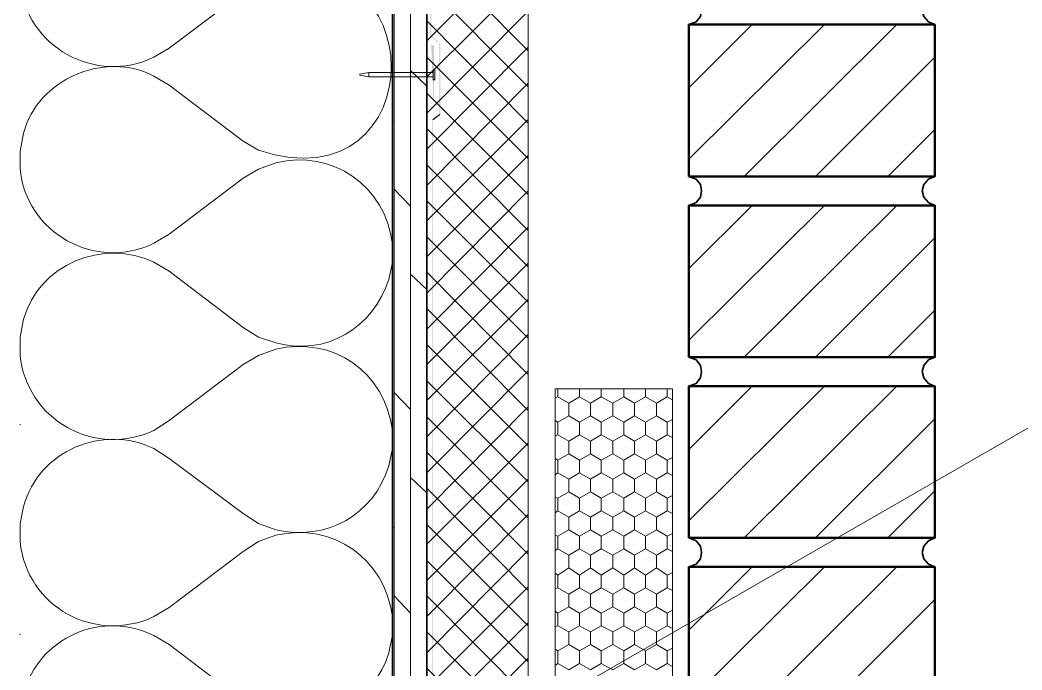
# Model space of a CAD drawing. Header units: inches. Extents: x 5 to 516, y -193 to 129.
# Drawn here: x 20.866 to 22.097, y -190.356 to -189.557 of the extents above; entities that cross this region are included whole.
import ezdxf

# ---------------------------------------------------------------- set-up
doc = ezdxf.new("R2010")
doc.units = ezdxf.units.IN
doc.header["$MEASUREMENT"] = 0
doc.layers.add('PDF7_Geometry', color=7, linetype='Continuous')
doc.layers.add('PDF7_Solid Fills', color=7, linetype='Continuous')

msp = doc.modelspace()

# ---------------------------------------------------------------- hatches: boundary and pattern name
at = {"layer": 'PDF7_Solid Fills', "transparency": 33554559}
msp.add_hatch(color=256, dxfattribs=at).paths.add_polyline_path([(21.3813305, -189.5857842), (21.3824416, -189.673562), (21.3824416, -189.5857842), (21.3713305, -189.5757844), (21.3702183, -189.5768955)])

# ---------------------------------------------------------------- linework, layer by layer
at = {"layer": 'PDF7_Geometry', "lineweight": 35}
msp.add_lwpolyline([(21.3235494, -190.8957844), (21.3235494, -184.8946728), (21.3657717, -184.8946728), (21.3657717, -190.8957844)], close=True, dxfattribs=at)
at = {"layer": 'PDF7_Geometry', "lineweight": 15}
for points in [[(21.3257738, -190.8957844), (21.3257738, -184.8946728)], [(21.3457707, -190.8957844), (21.3457707, -184.8946728)], [(20.4613306, -191.0046733), (24.4857755, -188.6868953), (25.001331, -188.6868953)], [(21.3657722, -189.5824509), (21.4902167, -189.4580065)], [(21.4902161, -189.5946732), (21.3657717, -189.4691177)], [(21.3657722, -189.6268956), (21.4902167, -189.5024511)], [(21.0302179, -189.602451), (21.0491068, -189.5913399), (21.1402179, -189.522451), (21.1591068, -189.5113399)], [(21.4902161, -189.6391176), (21.3657717, -189.513562)], [(21.3657722, -189.6713399), (21.4902167, -189.5457843)], [(21.4902161, -189.6835622), (21.3657717, -189.5580066)], [(21.6879972, -189.6402286), (21.7657749, -189.5624509)], [(21.6879972, -189.7280065), (21.8546638, -189.562451)], [(21.7557733, -189.7491176), (21.9435511, -189.5624509)], [(21.3657722, -189.7157842), (21.4902167, -189.5902287)], [(21.4902161, -189.7268955), (21.3657717, -189.602451)], [(21.8435509, -189.7491176), (21.9902176, -189.6024509)], [(21.0302179, -189.6257844), (21.0491068, -189.6368955), (21.1402179, -189.7057844), (21.1591068, -189.7168955)], [(21.294664, -189.62134), (21.3735529, -189.62134)], [(21.294664, -189.6268956), (21.3735529, -189.6268956)], [(21.3657722, -189.6380065), (21.3457722, -189.6191176)], [(21.3657722, -189.7602289), (21.4902167, -189.6346733)], [(21.4902161, -189.7713398), (21.3657717, -189.6468953)], [(21.3257738, -189.6813398), (21.3235516, -189.6802287)], [(21.3657722, -189.8035621), (21.4902167, -189.6791177)], [(20.8702179, -189.6957844), (20.8657734, -189.7180066), (20.8657734, -189.7391177)], [(21.4902161, -189.8157844), (21.3657717, -189.6902288)], [(21.9324407, -189.7491176), (21.9902185, -189.6913398)], [(21.3657722, -189.8480065), (21.4902167, -189.723562)], [(21.0302179, -189.8313399), (21.0491068, -189.8202288), (21.1402179, -189.7513399), (21.1591068, -189.7402288), (21.1802179, -189.732451)], [(21.4902161, -189.8602287), (21.3657717, -189.7346732)], [(21.3457707, -189.7857842), (21.3257707, -189.7646731)], [(21.3657722, -189.8924511), (21.4902167, -189.7668955)], [(21.4902161, -189.903562), (21.3657717, -189.7791176)], [(21.6879972, -189.8624509), (21.7657749, -189.7846731)], [(21.6879972, -189.9502288), (21.8546638, -189.7846732)], [(21.7557733, -189.9713399), (21.9435511, -189.7846732)], [(21.3657722, -189.9368954), (21.4902167, -189.8113398)], [(21.4902161, -189.9480066), (21.3657717, -189.8235622)], [(21.8435509, -189.9713399), (21.9902176, -189.8246732)], [(21.3191068, -189.8757844), (21.3235512, -189.8546733), (21.3235512, -189.832451)], [(21.0302179, -189.8546733), (21.0491068, -189.8657844), (21.1402179, -189.9346733), (21.1591068, -189.9468955), (21.1802179, -189.9535622)], [(21.3657722, -189.9802287), (21.4902167, -189.8557842)], [(21.3657722, -189.8880065), (21.3457722, -189.8691176)], [(21.4902161, -189.992451), (21.3657717, -189.8668954)], [(21.3657722, -190.0246733), (21.4902167, -189.9002288)], [(21.4902161, -190.0368956), (21.3657717, -189.91134)], [(21.9324407, -189.9713399), (21.9902185, -189.9135621)], [(21.3257738, -189.9313398), (21.3235516, -189.9302287)], [(21.3657722, -190.0691176), (21.4902167, -189.9435621)], [(21.4902161, -190.0802289), (21.3657717, -189.9557844)], [(21.3657722, -190.1135622), (21.4902167, -189.9880067)], [(21.4902161, -190.1246732), (21.3657717, -190.0002287)], [(21.6879972, -190.0846731), (21.7657749, -190.0068953)], [(21.6879972, -190.172451), (21.8546638, -190.0068954)], [(21.7557733, -190.1935621), (21.9435511, -190.0068954)], [(21.3457707, -190.0357842), (21.3257707, -190.0146731)], [(21.5235491, -190.0213399), (21.5268824, -190.0202287), (21.5268824, -190.0102287)], [(21.5402152, -190.0280065), (21.5268819, -190.0202287)], [(21.5402192, -190.0280065), (21.5535525, -190.0202287), (21.5535525, -190.0102287)], [(21.5668853, -190.0280065), (21.553552, -190.0202287)], [(21.5668848, -190.0280065), (21.5802181, -190.0202287), (21.5802181, -190.0102287)], [(21.5946631, -190.0280065), (21.5802186, -190.0202287)], [(21.5946626, -190.0280065), (21.6079959, -190.0202287), (21.6079959, -190.0102287)], [(21.6213287, -190.0280065), (21.6079953, -190.0202287)], [(21.6213281, -190.0280065), (21.6346615, -190.0202287), (21.6346615, -190.0102287)], [(21.6479943, -190.0280065), (21.6346609, -190.0202287)], [(21.6479937, -190.0280065), (21.6613271, -190.0202287), (21.6613271, -190.0102287)], [(21.6679957, -190.0235622), (21.661329, -190.0202289)], [(21.3657722, -190.1580066), (21.4902167, -190.032451)], [(21.5268819, -190.05134), (21.5402152, -190.0435623), (21.5402152, -190.0280067)], [(21.553552, -190.05134), (21.5668853, -190.0435623), (21.5668853, -190.0280067)], [(21.5802186, -190.05134), (21.5946631, -190.0435623), (21.5946631, -190.0280067)], [(21.6079953, -190.05134), (21.6213287, -190.0435623), (21.6213287, -190.0280067)], [(21.6346609, -190.05134), (21.6479943, -190.0435623), (21.6479943, -190.0280067)], [(21.4902161, -190.1691178), (21.3657717, -190.0446734)], [(21.5535525, -190.05134), (21.5402192, -190.0435622)], [(21.5802181, -190.05134), (21.5668848, -190.0435622)], [(21.6079959, -190.05134), (21.5946626, -190.0435622)], [(21.6346615, -190.05134), (21.6213281, -190.0435622)], [(21.6613271, -190.05134), (21.6479937, -190.0435622)], [(20.8657722, -190.0535621), (20.8657722, -190.0546733)], [(21.5268824, -190.05134), (21.5235491, -190.0491178)], [(21.5235491, -190.0680066), (21.5268824, -190.0668955), (21.5268824, -190.0513399)], [(21.5402192, -190.0746733), (21.5535525, -190.0668955), (21.5535525, -190.0513399)], [(21.5668848, -190.0746733), (21.5802181, -190.0668955), (21.5802181, -190.0513399)], [(21.5946626, -190.0746733), (21.6079959, -190.0668955), (21.6079959, -190.0513399)], [(21.6213281, -190.0746733), (21.6346615, -190.0668955), (21.6346615, -190.0513399)], [(21.6479937, -190.0746733), (21.6613271, -190.0668955), (21.6613271, -190.0513399)], [(21.6679957, -190.0480065), (21.661329, -190.0513399)], [(21.8435509, -190.1935621), (21.9902176, -190.0468954)], [(21.3191068, -190.1046733), (21.3235512, -190.0835622), (21.3235512, -190.06134)], [(21.5402152, -190.0746732), (21.5268819, -190.0668955)], [(21.5668853, -190.0746732), (21.553552, -190.0668955)], [(21.5946631, -190.0746732), (21.5802186, -190.0668955)], [(21.6213287, -190.0746732), (21.6079953, -190.0668955)], [(21.6479943, -190.0746732), (21.6346609, -190.0668955)], [(21.6679957, -190.0702287), (21.661329, -190.0668954)], [(21.0302179, -190.0835622), (21.0491068, -190.0957844), (21.1402179, -190.1635622), (21.1591068, -190.1757844), (21.1802179, -190.1835622)], [(21.3657722, -190.2013399), (21.4902167, -190.0768954)], [(21.5268819, -190.0980065), (21.5402152, -190.0902287), (21.5402152, -190.0746732)], [(21.553552, -190.0980065), (21.5668853, -190.0902287), (21.5668853, -190.0746732)], [(21.5802186, -190.0980065), (21.5946631, -190.0902287), (21.5946631, -190.0746732)], [(21.6079953, -190.0980065), (21.6213287, -190.0902287), (21.6213287, -190.0746732)], [(21.6346609, -190.0980065), (21.6479943, -190.0902287), (21.6479943, -190.0746732)], [(21.4902161, -190.2135621), (21.3657717, -190.0880066)], [(21.5268824, -190.0980065), (21.5235491, -190.0957843)], [(21.5535525, -190.0980065), (21.5402192, -190.0902287)], [(21.5802181, -190.0980065), (21.5668848, -190.0902287)], [(21.6079959, -190.0980065), (21.5946626, -190.0902287)], [(21.6346615, -190.0980065), (21.6213281, -190.0902287)], [(21.6613271, -190.0980065), (21.6479937, -190.0902287)], [(21.6679957, -190.0946733), (21.661329, -190.0980066)], [(21.5235491, -190.1157845), (21.5268824, -190.1135622), (21.5268824, -190.0980067)], [(21.5402192, -190.12134), (21.5535525, -190.1135622), (21.5535525, -190.0980067)], [(21.5668848, -190.12134), (21.5802181, -190.1135622), (21.5802181, -190.0980067)], [(21.5946626, -190.12134), (21.6079959, -190.1135622), (21.6079959, -190.0980067)], [(21.6213281, -190.12134), (21.6346615, -190.1135622), (21.6346615, -190.0980067)], [(21.6479937, -190.12134), (21.6613271, -190.1135622), (21.6613271, -190.0980067)], [(21.3657722, -190.1380065), (21.3457722, -190.1191177)], [(21.5402152, -190.12134), (21.5268819, -190.1135622)], [(21.5668853, -190.12134), (21.553552, -190.1135622)], [(21.5946631, -190.12134), (21.5802186, -190.1135622)], [(21.6213287, -190.12134), (21.6079953, -190.1135622)], [(21.6479943, -190.12134), (21.6346609, -190.1135622)], [(21.6679957, -190.1168954), (21.661329, -190.1135621)], [(21.4902161, -190.2580065), (21.3657717, -190.1324509)], [(21.3657722, -190.2457845), (21.4902167, -190.12134)], [(21.5268819, -190.1446733), (21.5402152, -190.1368955), (21.5402152, -190.1213399)], [(21.553552, -190.1446733), (21.5668853, -190.1368955), (21.5668853, -190.1213399)], [(21.5802186, -190.1446733), (21.5946631, -190.1368955), (21.5946631, -190.1213399)], [(21.6079953, -190.1446733), (21.6213287, -190.1368955), (21.6213287, -190.1213399)], [(21.6346609, -190.1446733), (21.6479943, -190.1368955), (21.6479943, -190.1213399)], [(21.5268824, -190.1446732), (21.5235491, -190.1435621)], [(21.5235491, -190.1624509), (21.5268824, -190.1602287), (21.5268824, -190.1446732)], [(21.5535525, -190.1446732), (21.5402192, -190.1368954)], [(21.5402192, -190.1680065), (21.5535525, -190.1602287), (21.5535525, -190.1446732)], [(21.5802181, -190.1446732), (21.5668848, -190.1368954)], [(21.5668848, -190.1680065), (21.5802181, -190.1602287), (21.5802181, -190.1446732)], [(21.6079959, -190.1446732), (21.5946626, -190.1368954)], [(21.5946626, -190.1680065), (21.6079959, -190.1602287), (21.6079959, -190.1446732)], [(21.6346615, -190.1446732), (21.6213281, -190.1368954)], [(21.6213281, -190.1680065), (21.6346615, -190.1602287), (21.6346615, -190.1446732)], [(21.6613271, -190.1446732), (21.6479937, -190.1368954)], [(21.6479937, -190.1680065), (21.6613271, -190.1602287), (21.6613271, -190.1446732)], [(21.6679957, -190.14134), (21.661329, -190.1446734)], [(21.9324407, -190.1935621), (21.9902185, -190.1357843)], [(20.8702179, -190.1546733), (20.8657734, -190.1757844), (20.8657734, -190.1980066)], [(21.3657722, -190.2902288), (21.4902167, -190.1646732)], [(21.5402152, -190.1680065), (21.5268819, -190.1602287)], [(21.5268819, -190.19134), (21.5402152, -190.1835622), (21.5402152, -190.1680067)], [(21.5668853, -190.1680065), (21.553552, -190.1602287)], [(21.553552, -190.19134), (21.5668853, -190.1835622), (21.5668853, -190.1680067)], [(21.5946631, -190.1680065), (21.5802186, -190.1602287)], [(21.5802186, -190.19134), (21.5946631, -190.1835622), (21.5946631, -190.1680067)], [(21.6213287, -190.1680065), (21.6079953, -190.1602287)], [(21.6079953, -190.19134), (21.6213287, -190.1835622), (21.6213287, -190.1680067)], [(21.6479943, -190.1680065), (21.6346609, -190.1602287)], [(21.6346609, -190.19134), (21.6479943, -190.1835622), (21.6479943, -190.1680067)], [(21.6679957, -190.1635622), (21.661329, -190.1602289)], [(21.3257738, -190.1813398), (21.3235516, -190.1802287)], [(21.4902161, -190.30134), (21.3657717, -190.1768956)], [(21.1802179, -190.1902288), (21.1591068, -190.1980066), (21.1402179, -190.2102288)], [(21.5268824, -190.19134), (21.5235491, -190.1902289)], [(21.5235491, -190.2091177), (21.5268824, -190.2068955), (21.5268824, -190.1913399)], [(21.5535525, -190.19134), (21.5402192, -190.1835622)], [(21.5402192, -190.2146732), (21.5535525, -190.2068955), (21.5535525, -190.1913399)], [(21.5802181, -190.19134), (21.5668848, -190.1835622)], [(21.5668848, -190.2146732), (21.5802181, -190.2068955), (21.5802181, -190.1913399)], [(21.6079959, -190.19134), (21.5946626, -190.1835622)], [(21.5946626, -190.2146732), (21.6079959, -190.2068955), (21.6079959, -190.1913399)], [(21.6346615, -190.19134), (21.6213281, -190.1835622)], [(21.6213281, -190.2146732), (21.6346615, -190.2068955), (21.6346615, -190.1913399)], [(21.6613271, -190.19134), (21.6479937, -190.1835622)], [(21.6479937, -190.2146732), (21.6613271, -190.2068955), (21.6613271, -190.1913399)], [(21.6679957, -190.1880065), (21.661329, -190.1913398)], [(21.0302179, -190.2902289), (21.0491068, -190.2791178), (21.1402179, -190.2102289)], [(21.3657722, -190.3346731), (21.4902167, -190.2091176)], [(21.5402152, -190.2146732), (21.5268819, -190.2068954)], [(21.5268819, -190.2391176), (21.5402152, -190.2302287), (21.5402152, -190.2146731)], [(21.5668853, -190.2146732), (21.553552, -190.2068954)], [(21.553552, -190.2391176), (21.5668853, -190.2302287), (21.5668853, -190.2146731)], [(21.5946631, -190.2146732), (21.5802186, -190.2068954)], [(21.5802186, -190.2391176), (21.5946631, -190.2302287), (21.5946631, -190.2146731)], [(21.6213287, -190.2146732), (21.6079953, -190.2068954)], [(21.6079953, -190.2391176), (21.6213287, -190.2302287), (21.6213287, -190.2146731)], [(21.6479943, -190.2146732), (21.6346609, -190.2068954)], [(21.6346609, -190.2391176), (21.6479943, -190.2302287), (21.6479943, -190.2146731)], [(21.6679957, -190.2102289), (21.661329, -190.2068956)], [(21.4902161, -190.3457844), (21.3657717, -190.2213399)], [(21.5535525, -190.2391178), (21.5402192, -190.2302289)], [(21.5802181, -190.2391178), (21.5668848, -190.2302289)], [(21.6079959, -190.2391178), (21.5946626, -190.2302289)], [(21.6346615, -190.2391178), (21.6213281, -190.2302289)], [(21.6613271, -190.2391178), (21.6479937, -190.2302289)], [(21.6879972, -190.3068954), (21.7657749, -190.2291176)], [(21.6879972, -190.3946732), (21.8546638, -190.2291177)], [(21.7557733, -190.4157843), (21.9435511, -190.2291177)], [(21.5268824, -190.2391178), (21.5235491, -190.2368956)], [(21.5235491, -190.2557844), (21.5268824, -190.2546733), (21.5268824, -190.2391177)], [(21.5402192, -190.2624511), (21.5535525, -190.2546733), (21.5535525, -190.2391177)], [(21.5668848, -190.2624511), (21.5802181, -190.2546733), (21.5802181, -190.2391177)], [(21.5946626, -190.2624511), (21.6079959, -190.2546733), (21.6079959, -190.2391177)], [(21.6213281, -190.2624511), (21.6346615, -190.2546733), (21.6346615, -190.2391177)], [(21.6479937, -190.2624511), (21.6613271, -190.2546733), (21.6613271, -190.2391177)], [(21.6679957, -190.2357843), (21.661329, -190.2391176)], [(21.3657722, -190.3780067), (21.4902167, -190.2535622)], [(21.5402152, -190.262451), (21.5268819, -190.2546732)], [(21.5668853, -190.262451), (21.553552, -190.2546732)], [(21.5946631, -190.262451), (21.5802186, -190.2546732)], [(21.6213287, -190.262451), (21.6079953, -190.2546732)], [(21.6479943, -190.262451), (21.6346609, -190.2546732)], [(21.6679957, -190.2580065), (21.661329, -190.2546731)], [(21.3457707, -190.2857843), (21.3257707, -190.2646731)], [(21.4902161, -190.3902287), (21.3657717, -190.2646731)], [(21.5268819, -190.2857843), (21.5402152, -190.2780065), (21.5402152, -190.262451)], [(21.553552, -190.2857843), (21.5668853, -190.2780065), (21.5668853, -190.262451)], [(21.5802186, -190.2857843), (21.5946631, -190.2780065), (21.5946631, -190.262451)], [(21.6079953, -190.2857843), (21.6213287, -190.2780065), (21.6213287, -190.262451)], [(21.6346609, -190.2857843), (21.6479943, -190.2780065), (21.6479943, -190.262451)], [(21.5535525, -190.2857843), (21.5402192, -190.2780065)], [(21.5802181, -190.2857843), (21.5668848, -190.2780065)], [(21.6079959, -190.2857843), (21.5946626, -190.2780065)], [(21.6346615, -190.2857843), (21.6213281, -190.2780065)], [(21.6613271, -190.2857843), (21.6479937, -190.2780065)], [(21.8435509, -190.4157843), (21.9902176, -190.2691177)], [(21.5268824, -190.2857843), (21.5235491, -190.283562)], [(21.5235491, -190.3024511), (21.5268824, -190.30134), (21.5268824, -190.2857845)], [(21.5402192, -190.3091178), (21.5535525, -190.30134), (21.5535525, -190.2857845)], [(21.5668848, -190.3091178), (21.5802181, -190.30134), (21.5802181, -190.2857845)], [(21.5946626, -190.3091178), (21.6079959, -190.30134), (21.6079959, -190.2857845)], [(21.6213281, -190.3091178), (21.6346615, -190.30134), (21.6346615, -190.2857845)], [(21.6479937, -190.3091178), (21.6613271, -190.30134), (21.6613271, -190.2857845)], [(21.6679957, -190.2824511), (21.661329, -190.2857844)], [(21.3657722, -190.422451), (21.4902167, -190.2980066)], [(21.5402152, -190.3091178), (21.5268819, -190.30134)], [(21.5668853, -190.3091178), (21.553552, -190.30134)], [(21.5946631, -190.3091178), (21.5802186, -190.30134)], [(21.6213287, -190.3091178), (21.6079953, -190.30134)], [(21.6479943, -190.3091178), (21.6346609, -190.30134)], [(21.6679957, -190.3046732), (21.661329, -190.3013399)], [(20.8657722, -190.312451), (20.8657722, -190.3113399)], [(21.4902161, -190.4346733), (21.3657717, -190.3091178)], [(21.5268819, -190.332451), (21.5402152, -190.3246733), (21.5402152, -190.3091177)], [(21.553552, -190.332451), (21.5668853, -190.3246733), (21.5668853, -190.3091177)], [(21.5802186, -190.332451), (21.5946631, -190.3246733), (21.5946631, -190.3091177)], [(21.6079953, -190.332451), (21.6213287, -190.3246733), (21.6213287, -190.3091177)], [(21.6346609, -190.332451), (21.6479943, -190.3246733), (21.6479943, -190.3091177)], [(21.5535525, -190.332451), (21.5402192, -190.3246732)], [(21.5802181, -190.332451), (21.5668848, -190.3246732)], [(21.6079959, -190.332451), (21.5946626, -190.3246732)], [(21.6346615, -190.332451), (21.6213281, -190.3246732)], [(21.6613271, -190.332451), (21.6479937, -190.3246732)], [(21.6679957, -190.3291178), (21.661329, -190.3324511)], [(21.3657722, -190.4668954), (21.4902167, -190.3413398)], [(21.5268824, -190.332451), (21.5235491, -190.3302288)], [(21.5235491, -190.3502287), (21.5268824, -190.3480065), (21.5268824, -190.3324509)], [(21.5402192, -190.3557843), (21.5535525, -190.3480065), (21.5535525, -190.3324509)], [(21.5668848, -190.3557843), (21.5802181, -190.3480065), (21.5802181, -190.3324509)], [(21.5946626, -190.3557843), (21.6079959, -190.3480065), (21.6079959, -190.3324509)], [(21.6213281, -190.3557843), (21.6346615, -190.3480065), (21.6346615, -190.3324509)], [(21.6479937, -190.3557843), (21.6613271, -190.3480065), (21.6613271, -190.3324509)], [(21.4902161, -190.4780066), (21.3657717, -190.3535621)], [(21.5402152, -190.3557842), (21.5268819, -190.3480065)], [(21.5668853, -190.3557842), (21.553552, -190.3480065)], [(21.5946631, -190.3557842), (21.5802186, -190.3480065)], [(21.6213287, -190.3557842), (21.6079953, -190.3480065)], [(21.6479943, -190.3557842), (21.6346609, -190.3480065)], [(21.6679957, -190.35134), (21.661329, -190.3480066)]]:
    msp.add_lwpolyline(points, dxfattribs=at)
for points in [[(21.4902161, -190.8957844), (21.4902161, -185.186895), (21.3657717, -185.186895), (21.3657717, -190.8957844)], [(21.2835511, -189.6235621), (21.2946622, -189.6213399), (21.2946622, -189.6268954), (21.2835511, -189.6246732)], [(21.3735485, -189.6302287), (21.3735485, -189.6180065), (21.3757708, -189.6180065), (21.3757708, -189.6302287)], [(21.6679957, -190.8724512), (21.6679957, -190.0102289), (21.5235513, -190.0102289), (21.5235513, -190.8724512)]]:
    msp.add_lwpolyline(points, close=True, dxfattribs=at)
at = {"layer": 'PDF7_Geometry', "lineweight": 35}
for points in [[(21.6879972, -189.5624509), (21.696886, -189.5591176), (21.7024416, -189.5524509), (21.7035527, -189.5446731), (21.7024416, -189.5368954), (21.696886, -189.5302287), (21.6879972, -189.5268954)], [(21.9902161, -189.5268954), (21.9824384, -189.5302287), (21.9768828, -189.5368954), (21.9746606, -189.5446732), (21.9768828, -189.5524509), (21.9824384, -189.5591176), (21.9902161, -189.5624509)], [(21.6879972, -189.7846732), (21.696886, -189.7813398), (21.7024416, -189.7746732), (21.7035527, -189.7668954), (21.7024416, -189.7591176), (21.696886, -189.7524509), (21.6879972, -189.7491176)], [(21.9902161, -189.7491176), (21.9824384, -189.752451), (21.9768828, -189.7591176), (21.9746606, -189.7668954), (21.9768828, -189.7746732), (21.9824384, -189.7813399), (21.9902161, -189.7846732)], [(21.6879972, -190.0068954), (21.696886, -190.0035621), (21.7024416, -189.9968954), (21.7035527, -189.9891176), (21.7024416, -189.9813398), (21.696886, -189.9746732), (21.6879972, -189.9713398)], [(21.9902161, -189.9713399), (21.9824384, -189.9746732), (21.9768828, -189.9813399), (21.9746606, -189.9891176), (21.9768828, -189.9968954), (21.9824384, -190.0035621), (21.9902161, -190.0068954)], [(21.6879972, -190.2291176), (21.696886, -190.2257843), (21.7024416, -190.2191176), (21.7035527, -190.2113399), (21.7024416, -190.2035621), (21.696886, -190.1968954), (21.6879972, -190.1935621)], [(21.9902161, -190.1935621), (21.9824384, -190.1968954), (21.9768828, -190.2035621), (21.9746606, -190.2113399), (21.9768828, -190.2191177), (21.9824384, -190.2257843), (21.9902161, -190.2291177)]]:
    msp.add_lwpolyline(points, dxfattribs=at)
at = {"layer": 'PDF7_Geometry', "lineweight": 50}
for points in [[(21.6879972, -189.7491176), (21.6879972, -189.5624509), (21.9902194, -189.5624509), (21.9902194, -189.7491176)], [(21.6879972, -189.9713398), (21.6879972, -189.7846732), (21.9902194, -189.7846732), (21.9902194, -189.9713398)], [(21.6879972, -190.1935621), (21.6879972, -190.0068954), (21.9902194, -190.0068954), (21.9902194, -190.1935621)], [(21.6879972, -190.4157843), (21.6879972, -190.2291176), (21.9902194, -190.2291176), (21.9902194, -190.4157843)]]:
    msp.add_lwpolyline(points, close=True, dxfattribs=at)
at = {"layer": 'PDF7_Geometry', "lineweight": 15}
for points in [[(20.8702179, -189.9246733), (20.8657734, -189.9468955), (20.8657734, -189.9691177, 0.518647357), (21.0302179, -190.06134), (21.0491068, -190.0491177), (21.1402179, -189.9802288), (21.1591068, -189.9691177), (21.1802179, -189.96134)], [(20.8657734, -190.4268955), (20.8657734, -190.4046733), (20.8702179, -190.3835622, -0.469776888), (21.0302179, -190.3135622), (21.0491068, -190.3246733), (21.1402179, -190.3935622), (21.1591068, -190.4046733), (21.1802179, -190.4124511, 0.404407586), (21.3191068, -190.3346733), (21.3235512, -190.3124511), (21.3235512, -190.2902288)]]:
    msp.add_lwpolyline(points, format="xyb", dxfattribs=at)
for points in [[(21.1591068, -189.7168955), (21.3765512, -189.7890066), (21.3765512, -189.4392288), (21.1591068, -189.5113399)], [(20.8657734, -189.5102288), (20.8724956, -189.5896547), (20.9590327, -189.6375621), (21.0302179, -189.602451)], [(21.0302179, -189.6257844), (20.9697919, -189.5942288), (20.8874586, -189.6294325), (20.8702179, -189.6957844)], [(21.3235512, -189.832451), (21.3155142, -189.7611547), (21.2494216, -189.7149696), (21.1802179, -189.732451)], [(20.8657734, -189.7391177), (20.8724956, -189.8185436), (20.9590327, -189.866451), (21.0302179, -189.8313399)], [(21.0302179, -189.8546733), (20.9685327, -189.8244696), (20.8885142, -189.8572473), (20.8702179, -189.9246733)], [(21.1802179, -189.9535622), (21.2409401, -189.970877), (21.3001068, -189.9353029), (21.3191068, -189.8757844)], [(21.3235512, -190.06134), (21.3141253, -189.98934), (21.2509586, -189.9452288), (21.1802179, -189.96134)], [(21.0302179, -190.0835622), (20.9669957, -190.05334), (20.8889401, -190.0860992), (20.8702179, -190.1546733)], [(21.1802179, -190.1835622), (21.2418846, -190.1976178), (21.300329, -190.1659326), (21.3191068, -190.1046733)], [(21.3235512, -190.2902288), (21.3143846, -190.2190807), (21.2503105, -190.1737844), (21.1802179, -190.1902288)], [(20.8657734, -190.1980066), (20.8745327, -190.2790252), (20.9577179, -190.323877), (21.0302179, -190.2902289)]]:
    msp.add_open_spline(points, degree=3, dxfattribs=at)
at = {"layer": 'PDF7_Solid Fills', "lineweight": 35, "transparency": 33554559}
for points in [[(21.3702165, -189.5768953), (21.3713276, -189.5757842), (21.3702165, -185.1902282)], [(21.3746607, -189.5880066), (21.3713274, -189.5880066), (21.3746607, -189.6713399)], [(21.3813294, -189.672451), (21.3824405, -189.6735621), (21.3813294, -189.5857843)], [(21.3724409, -189.6791176), (21.373552, -189.6802288), (21.3813297, -189.672451)], [(21.3735485, -189.6802287), (21.3813263, -189.6724509), (21.3824374, -189.673562)], [(21.3735485, -190.8957844), (21.3724374, -189.6791176), (21.3735485, -189.6802287)], [(21.3724409, -190.8957844), (21.373552, -190.8957844), (21.3724409, -189.6791176)]]:
    msp.add_solid(points, dxfattribs=at)

doc.saveas('drawing.dxf')
